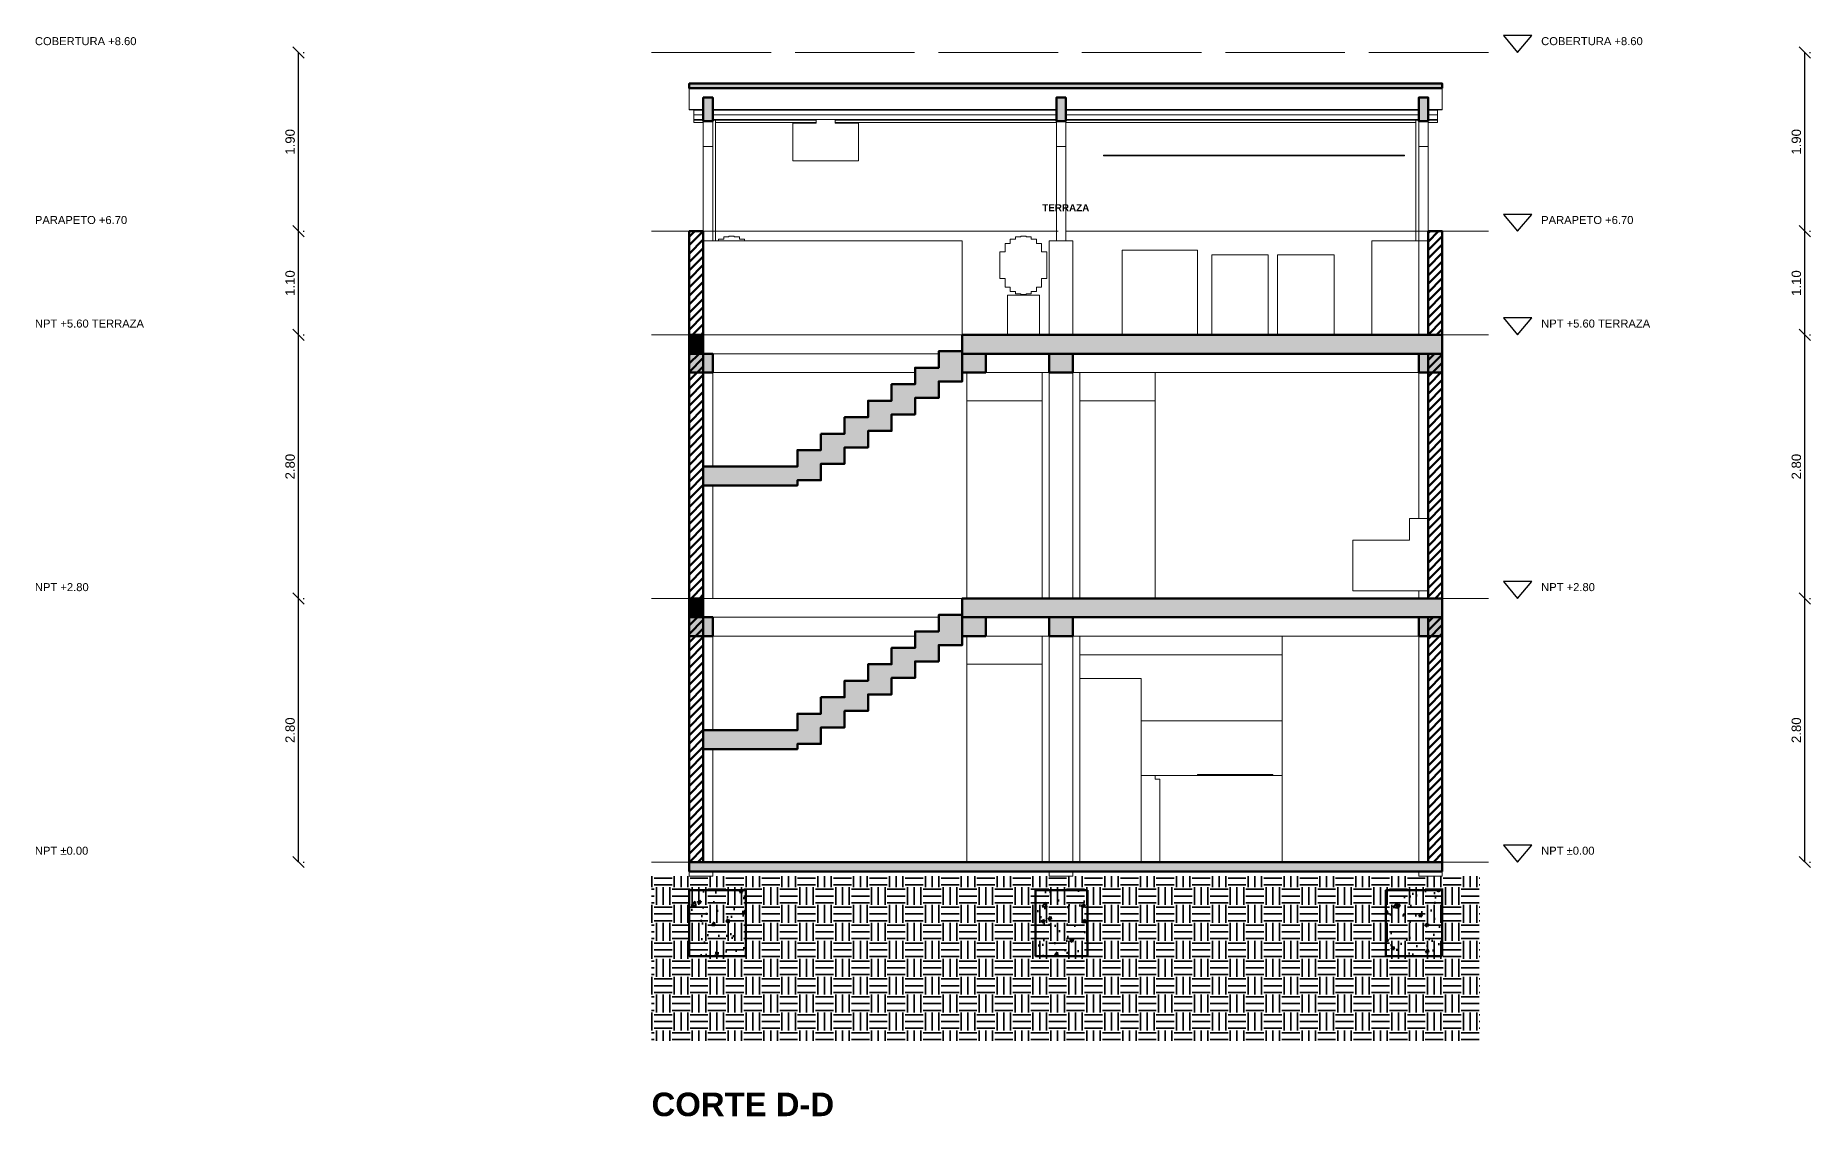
# Model space of a CAD drawing. Header units: metres. Extents: x -3.9 to 79.9, y -56.9 to 20.9.
# Drawn here: x 61.06 to 79.91, y -37.7 to -26.22 of the extents above; entities that cross this region are included whole.
import ezdxf
from ezdxf.enums import TextEntityAlignment as Align

# ---------------------------------------------------------------- set-up
doc = ezdxf.new("R2010")
doc.units = ezdxf.units.M
doc.linetypes.add('DASHED', pattern=[1.524, 1.27, -0.254])
for name, color, linetype, lineweight in [('A-CORTE', 7, 'CONTINUOUS', 50), ('A-COTA', 1, 'CONTINUOUS', 15), ('A-PROYECCION', 9, 'DASHED', 15), ('A-SIMBOLO', 6, 'CONTINUOUS', 25), ('A-TERRENO', 32, 'CONTINUOUS', 35), ('A-TEXTO', 7, 'CONTINUOUS', 20), ('A-VISTA', 8, 'CONTINUOUS', 20), ('A-VISTA-LEJOS', 9, 'CONTINUOUS', 13)]:
    doc.layers.add(name, color=color, linetype=linetype, lineweight=lineweight)
doc.styles.add('PLANO', font='arial.ttf')
doc.styles.add('PLANO-B', font='arialbd.ttf')
doc.dimstyles.new('COTA-50', dxfattribs={"dimtxt": 0.1, "dimasz": 2.5, "dimexe": 0.06, "dimexo": 0.05, "dimgap": 0.04, "dimtad": 1, "dimzin": 0, "dimdsep": 46, "dimtxsty": 'PLANO', "dimtsz": 0.06, "dimcen": 2.5, "dimclrd": 1, "dimclre": 1, "dimazin": 3, "dimtfac": 1, "dimtmove": 0, "dimatfit": 3})

msp = doc.modelspace()

# ---------------------------------------------------------------- hatches: boundary and pattern name
at = {"layer": 'A-CORTE', "true_color": 0x2b3036}
h = msp.add_hatch(color=7, dxfattribs=at)
h.dxf.hatch_style = 1
h.paths.add_polyline_path([(76, -26.78), (76, -26.73), (68, -26.73), (68, -26.78)])
at = {"layer": 'A-CORTE', "true_color": 0x24435c}
h = msp.add_hatch(color=7, dxfattribs=at)
h.dxf.hatch_style = 1
h.paths.add_polyline_path([(68.25, -27.13), (68.25, -26.88), (68.15, -26.88), (68.15, -27.13)])
h = msp.add_hatch(color=7, dxfattribs=at)
h.dxf.hatch_style = 1
h.paths.add_polyline_path([(72, -27.13), (72, -26.88), (71.9, -26.88), (71.9, -27.13)])
h = msp.add_hatch(color=7, dxfattribs=at)
h.dxf.hatch_style = 1
h.paths.add_polyline_path([(75.85, -27.13), (75.85, -26.88), (75.75, -26.88), (75.75, -27.13)])
at = {"layer": 'A-CORTE'}
h = msp.add_hatch(dxfattribs=at)
h.set_pattern_fill('ANSI31', color=8, scale=0.02)
h.paths.add_polyline_path([(68.15, -29.4), (68.15, -28.3), (68, -28.3), (68, -29.4)])
h = msp.add_hatch(dxfattribs=at)
h.set_pattern_fill('ANSI31', color=8, scale=0.02)
h.paths.add_polyline_path([(76, -29.4), (76, -28.3), (75.85, -28.3), (75.85, -29.4)])
at = {"layer": 'A-CORTE', "true_color": 0x5a5a5a}
h = msp.add_hatch(color=7, dxfattribs=at)
h.dxf.hatch_style = 1
h.paths.add_polyline_path([(68.15, -29.6), (68.15, -29.4), (68, -29.4), (68, -29.6)])
h = msp.add_hatch(color=7, dxfattribs=at)
h.dxf.hatch_style = 1
h.paths.add_polyline_path([(76, -29.6), (76, -29.4), (70.9, -29.4), (70.9, -29.6)])
at = {"layer": 'A-CORTE'}
h = msp.add_hatch(dxfattribs=at)
h.set_pattern_fill('ANSI31', color=8, scale=0.02)
h.paths.add_polyline_path([(68.15, -32.2), (68.15, -29.6), (68, -29.6), (68, -32.2)])
at = {"layer": 'A-CORTE', "true_color": 0x5a5a5a}
h = msp.add_hatch(color=7, dxfattribs=at)
h.dxf.hatch_style = 1
h.paths.add_polyline_path([(68.25, -29.8), (68.25, -29.6), (68, -29.6), (68, -29.8)])
h = msp.add_hatch(color=7, dxfattribs=at)
h.dxf.hatch_style = 1
h.paths.add_polyline_path([(69.4, -30.45), (69.65, -30.45), (69.65, -30.275), (69.9, -30.275), (69.9, -30.1), (70.15, -30.1), (70.15, -29.925), (70.4, -29.925), (70.4, -29.75), (70.65, -29.75), (70.65, -29.575), (70.9, -29.575), (70.9, -29.895), (70.65, -29.895), (70.65, -30.07), (70.4, -30.07), (70.4, -30.245), (70.15, -30.245), (70.15, -30.42), (69.9, -30.42), (69.9, -30.595), (69.65, -30.595), (69.65, -30.77), (69.4, -30.77), (69.4, -30.945), (69.15, -30.945), (69.15, -31), (68.15, -31), (68.15, -30.8), (69.15, -30.8), (69.15, -30.625), (69.4, -30.625)])
h = msp.add_hatch(color=7, dxfattribs=at)
h.dxf.hatch_style = 1
h.paths.add_polyline_path([(71.15, -29.8), (71.15, -29.6), (70.9, -29.6), (70.9, -29.8)])
h = msp.add_hatch(color=7, dxfattribs=at)
h.dxf.hatch_style = 1
h.paths.add_polyline_path([(72.075, -29.8), (72.075, -29.6), (71.825, -29.6), (71.825, -29.8)])
h = msp.add_hatch(color=7, dxfattribs=at)
h.dxf.hatch_style = 1
h.paths.add_polyline_path([(76, -29.8), (76, -29.6), (75.75, -29.6), (75.75, -29.8)])
at = {"layer": 'A-CORTE'}
h = msp.add_hatch(dxfattribs=at)
h.set_pattern_fill('ANSI31', color=8, scale=0.02)
h.paths.add_polyline_path([(76, -32.2), (76, -29.6), (75.85, -29.6), (75.85, -32.2)])
at = {"layer": 'A-CORTE', "true_color": 0x5a5a5a}
h = msp.add_hatch(color=7, dxfattribs=at)
h.dxf.hatch_style = 1
h.paths.add_polyline_path([(68.15, -32.4), (68.15, -32.2), (68, -32.2), (68, -32.4)])
h = msp.add_hatch(color=7, dxfattribs=at)
h.dxf.hatch_style = 1
h.paths.add_polyline_path([(76, -32.4), (76, -32.2), (70.9, -32.2), (70.9, -32.4)])
at = {"layer": 'A-CORTE'}
h = msp.add_hatch(dxfattribs=at)
h.set_pattern_fill('ANSI31', color=8, scale=0.02)
h.paths.add_polyline_path([(68.15, -35), (68.15, -32.4), (68, -32.4), (68, -35)])
at = {"layer": 'A-CORTE', "true_color": 0x5a5a5a}
h = msp.add_hatch(color=7, dxfattribs=at)
h.dxf.hatch_style = 1
h.paths.add_polyline_path([(68.25, -32.6), (68.25, -32.4), (68, -32.4), (68, -32.6)])
h = msp.add_hatch(color=7, dxfattribs=at)
h.dxf.hatch_style = 1
h.paths.add_polyline_path([(69.4, -33.25), (69.65, -33.25), (69.65, -33.075), (69.9, -33.075), (69.9, -32.9), (70.15, -32.9), (70.15, -32.725), (70.4, -32.725), (70.4, -32.55), (70.65, -32.55), (70.65, -32.375), (70.9, -32.375), (70.9, -32.695), (70.65, -32.695), (70.65, -32.87), (70.4, -32.87), (70.4, -33.045), (70.15, -33.045), (70.15, -33.22), (69.9, -33.22), (69.9, -33.395), (69.65, -33.395), (69.65, -33.57), (69.4, -33.57), (69.4, -33.745), (69.15, -33.745), (69.15, -33.8), (68.15, -33.8), (68.15, -33.6), (69.15, -33.6), (69.15, -33.425), (69.4, -33.425)])
h = msp.add_hatch(color=7, dxfattribs=at)
h.dxf.hatch_style = 1
h.paths.add_polyline_path([(71.15, -32.6), (71.15, -32.4), (70.9, -32.4), (70.9, -32.6)])
h = msp.add_hatch(color=7, dxfattribs=at)
h.dxf.hatch_style = 1
h.paths.add_polyline_path([(72.075, -32.6), (72.075, -32.4), (71.825, -32.4), (71.825, -32.6)])
h = msp.add_hatch(color=7, dxfattribs=at)
h.dxf.hatch_style = 1
h.paths.add_polyline_path([(76, -32.6), (76, -32.4), (75.75, -32.4), (75.75, -32.6)])
at = {"layer": 'A-CORTE'}
h = msp.add_hatch(dxfattribs=at)
h.set_pattern_fill('ANSI31', color=8, scale=0.02)
h.paths.add_polyline_path([(76, -35), (76, -32.4), (75.85, -32.4), (75.85, -35)])
at = {"layer": 'A-CORTE', "true_color": 0x5a5a5a}
h = msp.add_hatch(color=7, dxfattribs=at)
h.dxf.hatch_style = 1
h.paths.add_polyline_path([(76, -35.1), (76, -35), (68, -35), (68, -35.1)])
at = {"layer": 'A-CORTE'}
h = msp.add_hatch(dxfattribs=at)
h.set_pattern_fill('AR-CONC', color=8, scale=0.002)
h.paths.add_polyline_path([(68.6, -36), (68.6, -35.3), (68, -35.3), (68, -36)])
h = msp.add_hatch(dxfattribs=at)
h.set_pattern_fill('AR-CONC', color=8, scale=0.002)
h.paths.add_polyline_path([(72.23, -36), (72.23, -35.3), (71.68, -35.3), (71.68, -36)])
h = msp.add_hatch(dxfattribs=at)
h.set_pattern_fill('AR-CONC', color=8, scale=0.002)
h.paths.add_polyline_path([(76, -36), (76, -35.3), (75.4, -35.3), (75.4, -36)])
at = {"layer": 'A-TERRENO'}
h = msp.add_hatch(dxfattribs=at)
h.set_pattern_fill('EARTH', color=32, scale=0.03)
h.paths.add_polyline_path([(76.4, -36.9), (76.4, -35.15), (67.6, -35.15), (67.6, -36.9)])
at = {"layer": 'A-VISTA-LEJOS', "true_color": 0xeef6f9}
h = msp.add_hatch(color=7, dxfattribs=at)
h.dxf.hatch_style = 1
h.paths.add_polyline_path([(68, -27.009), (68, -27.005), (68.05, -27.005), (68.05, -27.009)])
h = msp.add_hatch(color=7, dxfattribs=at)
h.dxf.hatch_style = 1
h.paths.add_polyline_path([(76, -27.009), (75.95, -27.009), (75.95, -27.005), (76, -27.005)])

# ---------------------------------------------------------------- linework, layer by layer
at = {"layer": 'A-CORTE'}
for points in [[(76, -26.78), (76, -26.73), (68, -26.73), (68, -26.78)], [(68.25, -27.13), (68.25, -26.88), (68.15, -26.88), (68.15, -27.13)], [(72, -27.13), (72, -26.88), (71.9, -26.88), (71.9, -27.13)], [(75.85, -27.13), (75.85, -26.88), (75.75, -26.88), (75.75, -27.13)], [(68.15, -29.4), (68.15, -28.3), (68, -28.3), (68, -29.4)], [(76, -29.4), (76, -28.3), (75.85, -28.3), (75.85, -29.4)], [(68.15, -29.6), (68.15, -29.4), (68, -29.4), (68, -29.6)], [(76, -29.6), (76, -29.4), (70.9, -29.4), (70.9, -29.6)], [(68.15, -32.2), (68.15, -29.6), (68, -29.6), (68, -32.2)], [(68.25, -29.8), (68.25, -29.6), (68, -29.6), (68, -29.8)], [(69.4, -30.45), (69.65, -30.45), (69.65, -30.275), (69.9, -30.275), (69.9, -30.1), (70.15, -30.1), (70.15, -29.925), (70.4, -29.925), (70.4, -29.75), (70.65, -29.75), (70.65, -29.575), (70.9, -29.575), (70.9, -29.895), (70.65, -29.895), (70.65, -30.07), (70.4, -30.07), (70.4, -30.245), (70.15, -30.245), (70.15, -30.42), (69.9, -30.42), (69.9, -30.595), (69.65, -30.595), (69.65, -30.77), (69.4, -30.77), (69.4, -30.945), (69.15, -30.945), (69.15, -31), (68.15, -31), (68.15, -30.8), (69.15, -30.8), (69.15, -30.625), (69.4, -30.625)], [(71.15, -29.8), (71.15, -29.6), (70.9, -29.6), (70.9, -29.8)], [(72.075, -29.8), (72.075, -29.6), (71.825, -29.6), (71.825, -29.8)], [(76, -29.8), (76, -29.6), (75.75, -29.6), (75.75, -29.8)], [(76, -32.2), (76, -29.6), (75.85, -29.6), (75.85, -32.2)], [(68.15, -32.4), (68.15, -32.2), (68, -32.2), (68, -32.4)], [(76, -32.4), (76, -32.2), (70.9, -32.2), (70.9, -32.4)], [(68.15, -35), (68.15, -32.4), (68, -32.4), (68, -35)], [(68.25, -32.6), (68.25, -32.4), (68, -32.4), (68, -32.6)], [(69.4, -33.25), (69.65, -33.25), (69.65, -33.075), (69.9, -33.075), (69.9, -32.9), (70.15, -32.9), (70.15, -32.725), (70.4, -32.725), (70.4, -32.55), (70.65, -32.55), (70.65, -32.375), (70.9, -32.375), (70.9, -32.695), (70.65, -32.695), (70.65, -32.87), (70.4, -32.87), (70.4, -33.045), (70.15, -33.045), (70.15, -33.22), (69.9, -33.22), (69.9, -33.395), (69.65, -33.395), (69.65, -33.57), (69.4, -33.57), (69.4, -33.745), (69.15, -33.745), (69.15, -33.8), (68.15, -33.8), (68.15, -33.6), (69.15, -33.6), (69.15, -33.425), (69.4, -33.425)], [(71.15, -32.6), (71.15, -32.4), (70.9, -32.4), (70.9, -32.6)], [(72.075, -32.6), (72.075, -32.4), (71.825, -32.4), (71.825, -32.6)], [(76, -32.6), (76, -32.4), (75.75, -32.4), (75.75, -32.6)], [(76, -35), (76, -32.4), (75.85, -32.4), (75.85, -35)], [(76, -35.1), (76, -35), (68, -35), (68, -35.1)], [(68.6, -36), (68.6, -35.3), (68, -35.3), (68, -36)], [(72.23, -36), (72.23, -35.3), (71.68, -35.3), (71.68, -36)], [(76, -36), (76, -35.3), (75.4, -35.3), (75.4, -36)]]:
    msp.add_lwpolyline(points, close=True, dxfattribs=at)
at = {"layer": 'A-PROYECCION', "lineweight": 13}
for p, q in [((67.6, -26.4), (76.65, -26.4)), ((67.6, -28.3), (76.65, -28.3)), ((67.6, -29.4), (76.65, -29.4)), ((67.6, -32.2), (76.65, -32.2)), ((67.6, -35), (76.65, -35))]:
    msp.add_line(p, q, dxfattribs=at)
at = {"layer": 'A-SIMBOLO'}
for points in [[(76.8, -26.4), (76.95, -26.22), (76.65, -26.22)], [(76.8, -28.3), (76.95, -28.12), (76.65, -28.12)], [(76.8, -29.4), (76.95, -29.22), (76.65, -29.22)], [(76.8, -32.2), (76.95, -32.02), (76.65, -32.02)], [(76.8, -35), (76.95, -34.82), (76.65, -34.82)]]:
    msp.add_lwpolyline(points, close=True, dxfattribs=at)
at = {"layer": 'A-VISTA'}
for points in [[(76, -27.005), (75.85, -27.005), (75.85, -26.88), (75.75, -26.88), (75.75, -27.005), (72, -27.005), (72, -26.88), (71.9, -26.88), (71.9, -27.005), (68.25, -27.005), (68.25, -26.88), (68.15, -26.88), (68.15, -27.005), (68, -27.005), (68, -26.78), (76, -26.78)], [(68.05, -27.014), (68.05, -27.005), (68.15, -27.005), (68.15, -27.014)], [(68.25, -27.398), (68.15, -27.398), (68.15, -27.13), (68.25, -27.13)], [(68.25, -27.014), (68.25, -27.005), (71.9, -27.005), (71.9, -27.014)], [(72, -27.398), (71.9, -27.398), (71.9, -27.13), (72, -27.13)], [(72, -27.014), (72, -27.005), (75.75, -27.005), (75.75, -27.014)], [(75.85, -27.398), (75.75, -27.398), (75.75, -27.13), (75.85, -27.13)], [(75.95, -27.014), (75.85, -27.014), (75.85, -27.005), (75.95, -27.005)], [(68.25, -28.4), (68.15, -28.4), (68.15, -27.398), (68.25, -27.398)], [(72, -28.4), (71.9, -28.4), (71.9, -27.398), (72, -27.398)], [(75.6, -27.49), (75.6, -27.5), (72.4, -27.5), (72.4, -27.49)], [(75.85, -28.4), (75.75, -28.4), (75.75, -27.398), (75.85, -27.398), (75.85, -28.3)], [(70.9, -28.4), (70.9, -29.4), (68.15, -29.4), (68.15, -28.4)], [(68.422, -28.358), (68.422, -28.35), (68.478, -28.35), (68.478, -28.358), (68.533, -28.358), (68.533, -28.382), (68.589, -28.382), (68.589, -28.4), (68.311, -28.4), (68.311, -28.382), (68.367, -28.382), (68.367, -28.358)], [(71.522, -28.358), (71.522, -28.35), (71.578, -28.35), (71.578, -28.358), (71.633, -28.358), (71.633, -28.382), (71.689, -28.382), (71.689, -28.429), (71.744, -28.429), (71.744, -28.519), (71.8, -28.519), (71.8, -28.803), (71.744, -28.803), (71.744, -28.893), (71.689, -28.893), (71.689, -28.94), (71.633, -28.94), (71.633, -28.964), (71.578, -28.964), (71.578, -28.972), (71.522, -28.972), (71.522, -28.964), (71.467, -28.964), (71.467, -28.94), (71.411, -28.94), (71.411, -28.893), (71.356, -28.893), (71.356, -28.803), (71.3, -28.803), (71.3, -28.519), (71.356, -28.519), (71.356, -28.429), (71.411, -28.429), (71.411, -28.382), (71.467, -28.382), (71.467, -28.358)], [(71.825, -28.4), (72.075, -28.4), (72.075, -29.4), (71.825, -29.4)], [(75.75, -28.4), (75.85, -28.4), (75.85, -29.4), (75.75, -29.4)], [(71.507, -29.4), (71.465, -29.4), (71.422, -29.4), (71.38, -29.4), (71.38, -28.98), (71.422, -28.98), (71.465, -28.98), (71.507, -28.98), (71.55, -28.98), (71.593, -28.98), (71.635, -28.98), (71.677, -28.98), (71.72, -28.98), (71.72, -29.4), (71.677, -29.4), (71.635, -29.4), (71.593, -29.4), (71.55, -29.4)], [(70.9, -29.4), (70.9, -29.575), (70.65, -29.575), (70.65, -29.6), (68.25, -29.6), (68.15, -29.6), (68.15, -29.4)], [(70.65, -29.6), (70.65, -29.75), (70.4, -29.75), (70.4, -29.8), (68.25, -29.8), (68.25, -29.6)], [(71.825, -29.6), (71.825, -29.8), (71.15, -29.8), (71.15, -29.6)], [(75.75, -29.6), (75.75, -29.8), (72.075, -29.8), (72.075, -29.6)], [(68.25, -30.8), (68.15, -30.8), (68.15, -29.8), (68.25, -29.8)], [(70.95, -32.2), (70.9, -32.2), (68.25, -32.2), (68.25, -31), (69.15, -31), (69.15, -30.945), (69.4, -30.945), (69.4, -30.77), (69.65, -30.77), (69.65, -30.595), (69.9, -30.595), (69.9, -30.42), (70.15, -30.42), (70.15, -30.245), (70.4, -30.245), (70.4, -30.07), (70.65, -30.07), (70.65, -29.895), (70.9, -29.895), (70.9, -29.8), (70.95, -29.8)], [(70.4, -29.8), (70.4, -29.925), (70.15, -29.925), (70.15, -30.1), (69.9, -30.1), (69.9, -30.275), (69.65, -30.275), (69.65, -30.45), (69.4, -30.45), (69.4, -30.625), (69.15, -30.625), (69.15, -30.8), (68.25, -30.8), (68.25, -29.8)], [(71.75, -30.1), (70.95, -30.1), (70.95, -29.8), (71.15, -29.8), (71.75, -29.8)], [(71.75, -29.8), (71.825, -29.8), (71.825, -32.2), (71.75, -32.2), (71.75, -30.1)], [(72.075, -32.2), (71.825, -32.2), (71.825, -29.8), (72.075, -29.8)], [(72.15, -32.2), (72.075, -32.2), (72.075, -29.8), (72.15, -29.8)], [(72.95, -30.1), (72.15, -30.1), (72.15, -29.8), (72.95, -29.8)], [(72.95, -29.8), (75.75, -29.8), (75.75, -31.35), (75.65, -31.35), (75.65, -31.58), (75.05, -31.58), (75.05, -31.78), (75.05, -32.12), (75.75, -32.12), (75.75, -32.2), (72.95, -32.2), (72.95, -30.1)], [(75.75, -29.8), (75.85, -29.8), (75.85, -31.35), (75.75, -31.35)], [(71.75, -32.2), (70.95, -32.2), (70.95, -30.1), (71.75, -30.1)], [(72.95, -32.2), (72.15, -32.2), (72.15, -30.1), (72.95, -30.1)], [(68.25, -32.2), (68.15, -32.2), (68.15, -31), (68.25, -31)], [(75.05, -32.12), (75.05, -31.78), (75.05, -31.58), (75.65, -31.58), (75.65, -31.35), (75.85, -31.35), (75.85, -31.58), (75.85, -31.78), (75.85, -32.12)], [(70.9, -32.2), (70.9, -32.375), (70.65, -32.375), (70.65, -32.4), (68.25, -32.4), (68.15, -32.4), (68.15, -32.2)], [(75.75, -32.12), (75.85, -32.12), (75.85, -32.2), (75.75, -32.2)], [(70.65, -32.4), (70.65, -32.55), (70.4, -32.55), (70.4, -32.6), (68.25, -32.6), (68.25, -32.4)], [(71.825, -32.4), (71.825, -32.6), (71.15, -32.6), (71.15, -32.4)], [(75.75, -32.4), (75.75, -32.6), (72.075, -32.6), (72.075, -32.4)], [(68.25, -33.6), (68.15, -33.6), (68.15, -32.6), (68.25, -32.6)], [(70.95, -35), (68.25, -35), (68.25, -33.8), (69.15, -33.8), (69.15, -33.745), (69.4, -33.745), (69.4, -33.57), (69.65, -33.57), (69.65, -33.395), (69.9, -33.395), (69.9, -33.22), (70.15, -33.22), (70.15, -33.045), (70.4, -33.045), (70.4, -32.87), (70.65, -32.87), (70.65, -32.695), (70.9, -32.695), (70.9, -32.6), (70.95, -32.6)], [(70.15, -32.9), (69.9, -32.9), (69.9, -33.075), (69.65, -33.075), (69.65, -33.25), (69.4, -33.25), (69.4, -33.425), (69.15, -33.425), (69.15, -33.6), (68.25, -33.6), (68.25, -32.6), (70.4, -32.6), (70.4, -32.725), (70.15, -32.725)], [(71.75, -32.9), (70.95, -32.9), (70.95, -32.6), (71.15, -32.6), (71.75, -32.6)], [(71.75, -32.6), (71.825, -32.6), (71.825, -35), (71.75, -35), (71.75, -32.9)], [(72.075, -35), (71.825, -35), (71.825, -32.6), (72.075, -32.6)], [(72.15, -35), (72.075, -35), (72.075, -32.6), (72.15, -32.6)], [(74.3, -32.6), (75.75, -32.6), (75.75, -35), (74.3, -35)], [(75.75, -32.6), (75.85, -32.6), (75.85, -35), (75.75, -35)], [(71.75, -35), (70.95, -35), (70.95, -32.9), (71.75, -32.9)], [(68.25, -35), (68.15, -35), (68.15, -33.8), (68.25, -33.8)], [(73, -35), (73, -34.12), (72.95, -34.12), (72.95, -34.08), (74.3, -34.08), (74.3, -35)], [(68.25, -35.15), (68, -35.15), (68, -35.1), (68.25, -35.1)], [(72.075, -35.15), (71.825, -35.15), (71.825, -35.1), (72.075, -35.1)], [(76, -35.15), (75.75, -35.15), (75.75, -35.1), (76, -35.1)]]:
    msp.add_lwpolyline(points, close=True, dxfattribs=at)
at = {"layer": 'A-VISTA-LEJOS'}
for points in [[(68, -27.009), (68, -27.005), (68.05, -27.005), (68.05, -27.009)], [(68.05, -27.064), (68.05, -27.014), (68.15, -27.014), (68.15, -27.064)], [(68.05, -27.114), (68.05, -27.064), (68.15, -27.064), (68.15, -27.114)], [(68.05, -27.12), (68.05, -27.114), (68.15, -27.114), (68.15, -27.12)], [(68.05, -27.144), (68.05, -27.12), (68.15, -27.12), (68.15, -27.13), (68.15, -27.144)], [(68.25, -27.064), (68.25, -27.014), (71.9, -27.014), (71.9, -27.064)], [(68.25, -27.114), (68.25, -27.064), (71.9, -27.064), (71.9, -27.114)], [(68.25, -27.12), (68.25, -27.114), (69.35, -27.114), (69.35, -27.12), (68.28, -27.12)], [(68.28, -27.12), (68.28, -28.4), (68.25, -28.4), (68.25, -27.398), (68.25, -27.163), (68.25, -27.13), (68.25, -27.12)], [(68.28, -27.144), (68.28, -27.12), (69.35, -27.12), (69.35, -27.144)], [(69.8, -27.55), (69.1, -27.55), (69.1, -27.15), (69.35, -27.15), (69.35, -27.114), (69.55, -27.114), (69.55, -27.15), (69.8, -27.15)], [(69.55, -27.12), (69.55, -27.114), (71.9, -27.114), (71.9, -27.12)], [(69.55, -27.144), (69.55, -27.12), (71.9, -27.12), (71.9, -27.13), (71.9, -27.144)], [(72, -27.064), (72, -27.014), (75.75, -27.014), (75.75, -27.064)], [(72, -27.114), (72, -27.064), (75.75, -27.064), (75.75, -27.114)], [(72, -27.12), (72, -27.114), (75.75, -27.114), (75.75, -27.12), (75.72, -27.12)], [(72, -27.144), (72, -27.13), (72, -27.12), (75.72, -27.12), (75.72, -27.144)], [(75.72, -27.12), (75.75, -27.12), (75.75, -27.13), (75.75, -27.163), (75.75, -27.398), (75.75, -28.4), (75.72, -28.4)], [(75.95, -27.064), (75.85, -27.064), (75.85, -27.014), (75.95, -27.014)], [(75.95, -27.114), (75.85, -27.114), (75.85, -27.064), (75.95, -27.064)], [(75.95, -27.12), (75.85, -27.12), (75.85, -27.114), (75.95, -27.114)], [(75.95, -27.144), (75.85, -27.144), (75.85, -27.13), (75.85, -27.12), (75.95, -27.12)], [(76, -27.009), (75.95, -27.009), (75.95, -27.005), (76, -27.005)], [(71.9, -28.3), (71.9, -28.4), (71.825, -28.4), (71.825, -29.4), (71.72, -29.4), (71.72, -28.98), (71.677, -28.98), (71.635, -28.98), (71.593, -28.98), (71.55, -28.98), (71.507, -28.98), (71.465, -28.98), (71.422, -28.98), (71.38, -28.98), (71.38, -29.4), (70.9, -29.4), (70.9, -28.4), (69.75, -28.4), (69.15, -28.4), (68.589, -28.4), (68.589, -28.382), (68.533, -28.382), (68.533, -28.358), (68.478, -28.358), (68.478, -28.35), (68.422, -28.35), (68.422, -28.358), (68.367, -28.358), (68.367, -28.382), (68.311, -28.382), (68.311, -28.4), (68.28, -28.4), (68.28, -28.3)], [(71.633, -28.94), (71.689, -28.94), (71.689, -28.893), (71.744, -28.893), (71.744, -28.803), (71.8, -28.803), (71.8, -28.519), (71.744, -28.519), (71.744, -28.429), (71.689, -28.429), (71.689, -28.382), (71.633, -28.382), (71.633, -28.358), (71.578, -28.358), (71.578, -28.35), (71.522, -28.35), (71.522, -28.358), (71.467, -28.358), (71.467, -28.382), (71.411, -28.382), (71.411, -28.429), (71.356, -28.429), (71.356, -28.519), (71.3, -28.519), (71.3, -28.803), (71.356, -28.803), (71.356, -28.893), (71.411, -28.893), (71.411, -28.94), (71.467, -28.94), (71.467, -28.964), (71.522, -28.964), (71.522, -28.972), (71.578, -28.972), (71.578, -28.964), (71.633, -28.964)], [(75.72, -28.3), (75.72, -28.4), (75.25, -28.4), (75.25, -29.4), (74.85, -29.4), (74.85, -28.55), (74.25, -28.55), (74.25, -29.4), (74.15, -29.4), (74.15, -28.55), (73.55, -28.55), (73.55, -29.4), (73.4, -29.4), (73.4, -28.5), (72.6, -28.5), (72.6, -29.4), (72.075, -29.4), (72.075, -28.4), (72, -28.4), (72, -28.3)], [(75.25, -28.4), (75.75, -28.4), (75.75, -29.4), (75.25, -29.4)], [(72.6, -28.5), (73.4, -28.5), (73.4, -29.4), (72.6, -29.4)], [(73.55, -28.55), (74.15, -28.55), (74.15, -29.4), (73.55, -29.4)], [(74.25, -28.55), (74.85, -28.55), (74.85, -29.4), (74.25, -29.4)], [(74.3, -32.6), (74.3, -32.8), (72.15, -32.8), (72.15, -32.6)], [(74.3, -32.8), (74.3, -33.5), (72.8, -33.5), (72.8, -33.05), (72.15, -33.05), (72.15, -32.8)], [(72.8, -33.05), (72.8, -35), (72.15, -35), (72.15, -33.05)], [(74.3, -34.08), (74.2, -34.08), (74.2, -34.07), (73.4, -34.07), (73.4, -34.08), (72.95, -34.08), (72.8, -34.08), (72.8, -33.5), (74.3, -33.5)], [(72.95, -34.08), (72.95, -34.12), (73, -34.12), (73, -35), (72.8, -35), (72.8, -34.08)], [(73.4, -34.07), (74.2, -34.07), (74.2, -34.08), (73.4, -34.08)]]:
    msp.add_lwpolyline(points, close=True, dxfattribs=at)

# ---------------------------------------------------------------- texts
at = {"layer": 'A-TEXTO', "style": 'PLANO'}
for s, p in [('COBERTURA +8.60', (61.05, -26.28)), ('COBERTURA +8.60', (77.05, -26.28)), ('PARAPETO +6.70', (61.05, -28.18)), ('PARAPETO +6.70', (77.05, -28.18)), ('NPT +5.60 TERRAZA', (61.05, -29.28)), ('NPT +5.60 TERRAZA', (77.05, -29.28)), ('NPT +2.80', (61.05, -32.08)), ('NPT +2.80', (77.05, -32.08)), ('NPT ±0.00', (61.05, -34.88)), ('NPT ±0.00', (77.05, -34.88))]:
    msp.add_text(s, height=0.085, dxfattribs=at).set_placement(p, align=Align.MIDDLE_LEFT)
at = {"layer": 'A-TEXTO', "style": 'PLANO-B'}
msp.add_text('TERRAZA', height=0.075, dxfattribs=at).set_placement((72, -28.05), align=Align.MIDDLE_CENTER)
msp.add_text('CORTE D-D', height=0.25, dxfattribs=at).set_placement((67.6, -37.7))

# ---------------------------------------------------------------- dimensions: what is measured, and where the dimension line sits
at = {"layer": 'A-COTA'}
for base, p1, p2 in [((63.851, -28.3), (63.85, -28.3), (63.85, -26.4)), ((79.851, -28.3), (79.85, -28.3), (79.85, -26.4)), ((63.851, -29.4), (63.85, -29.4), (63.85, -28.3)), ((79.851, -29.4), (79.85, -29.4), (79.85, -28.3)), ((63.851, -32.2), (63.85, -32.2), (63.85, -29.4)), ((79.851, -32.2), (79.85, -32.2), (79.85, -29.4)), ((63.851, -35), (63.85, -35), (63.85, -32.2)), ((79.851, -35), (79.85, -35), (79.85, -32.2))]:
    msp.add_linear_dim(base=base, p1=p1, p2=p2, angle=90, dimstyle='COTA-50', dxfattribs=at).render()

doc.saveas('drawing.dxf')
